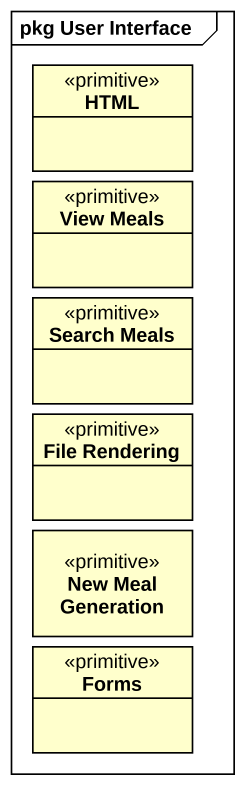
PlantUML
@startuml
mainframe pkg User Interface
hide circle
hide empty members
class HTML <<primitive>>
class "View Meals" as View_Meals <<primitive>>
class "Search Meals" as Search_Meals <<primitive>>
class "File Rendering" as File_Rendering <<primitive>>
class "New Meal Generation" as New_Meal_Generation <<primitive>>
class Forms <<primitive>>
@enduml
